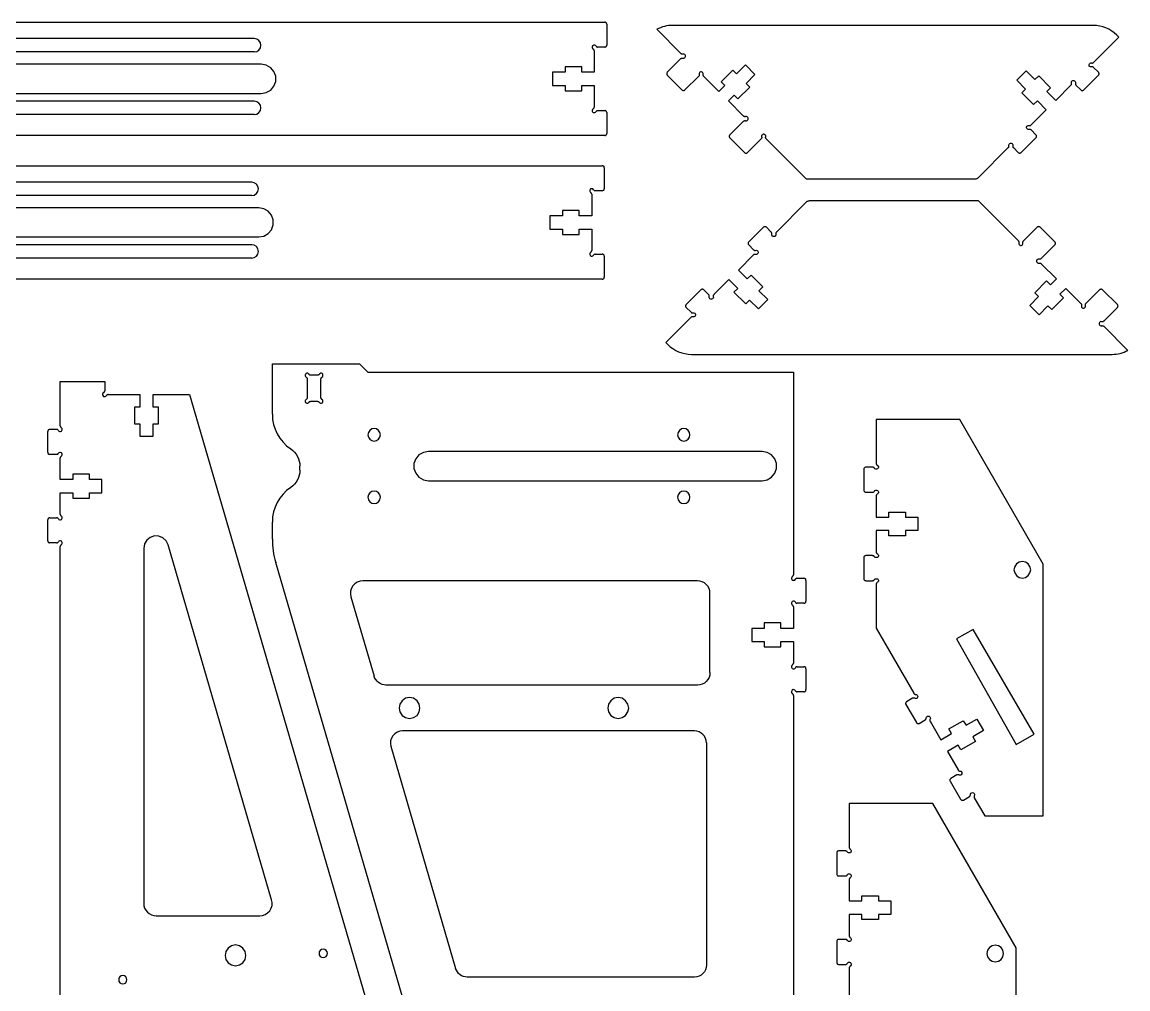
# Model space of a CAD drawing. Header units: inches. Extents: x 205 to 851, y 195 to 660.
# Drawn here: x 586 to 851, y 428.6 to 660.4 of the extents above; entities that cross this region are included whole.
import ezdxf

# ---------------------------------------------------------------- set-up
doc = ezdxf.new("R2010")
doc.units = ezdxf.units.IN
doc.header["$MEASUREMENT"] = 0
doc.layers.add('Capa 1', color=7, linetype='Continuous')

msp = doc.modelspace()

# ---------------------------------------------------------------- linework, layer by layer
at = {"layer": 'Capa 1', "color": 7, "lineweight": 25, "true_color": 0xffffff}
for points in [[(206.59, 660.4), (725.59, 660.4)], [(726.09, 659.91), (726.09, 659.98), (726.05, 660.08), (726.02, 660.19), (725.95, 660.26), (725.88, 660.29), (725.77, 660.36), (725.7, 660.4), (725.59, 660.4)], [(726.09, 659.91), (726.09, 654.9)], [(741.86, 659.62), (741.36, 659.59), (740.87, 659.55), (740.37, 659.48), (739.92, 659.38), (739.42, 659.24), (738.96, 659.06), (738.51, 658.88), (738.08, 658.67)], [(743.87, 652.85), (738.08, 658.67)], [(842.68, 659.62), (741.86, 659.62)], [(848.32, 657.26), (847.72, 657.79), (847.09, 658.25), (846.42, 658.67), (845.71, 658.99), (844.97, 659.27), (844.23, 659.45), (843.46, 659.55), (842.68, 659.62)], [(848.82, 656.77), (848.32, 657.26)], [(641.6, 656.45), (525, 656.45)], [(641.6, 653.24), (642.2, 653.38), (642.73, 653.7), (643.08, 654.23), (643.18, 654.86), (643.08, 655.46), (642.73, 655.99), (642.2, 656.31), (641.6, 656.45)], [(723.51, 654.65), (723.41, 654.79), (723.19, 654.9), (723.02, 654.9), (722.81, 654.83), (722.67, 654.68), (722.59, 654.47), (722.59, 654.26), (722.7, 654.09), (722.84, 653.94)], [(723.51, 654.65), (723.55, 654.58), (723.62, 654.54), (723.65, 654.51), (723.72, 654.47), (723.76, 654.44), (723.83, 654.4), (723.9, 654.4), (723.97, 654.4)], [(725.59, 654.4), (725.7, 654.4), (725.77, 654.44), (725.88, 654.47), (725.95, 654.54), (726.02, 654.61), (726.05, 654.72), (726.09, 654.79), (726.09, 654.9)], [(842.75, 650.73), (848.82, 656.77)], [(641.6, 653.24), (525, 653.24)], [(723.09, 653.52), (723.09, 653.59), (723.09, 653.66), (723.05, 653.73), (723.02, 653.77), (722.98, 653.84), (722.95, 653.87), (722.91, 653.91), (722.84, 653.94)], [(723.09, 653.52), (723.09, 648.41)], [(725.59, 654.4), (723.97, 654.4)], [(744.33, 652.74), (744.29, 652.71), (744.22, 652.71), (744.15, 652.71), (744.08, 652.74), (744.01, 652.74), (743.97, 652.78), (743.9, 652.82), (743.87, 652.85)], [(744.33, 651.76), (744.54, 651.76), (744.75, 651.83), (744.89, 651.97), (744.96, 652.15), (744.96, 652.36), (744.89, 652.53), (744.75, 652.67), (744.54, 652.74), (744.33, 652.74)], [(643.29, 650.31), (523.28, 650.31)], [(643.29, 643.29), (644.49, 643.5), (645.55, 644.1), (646.32, 645.05), (646.75, 646.18), (646.75, 647.42), (646.32, 648.55), (645.55, 649.46), (644.49, 650.1), (643.29, 650.31)], [(716.1, 649.68), (716.1, 648.41)], [(720.09, 649.68), (716.1, 649.68)], [(720.09, 648.41), (720.09, 649.68)], [(743.87, 651.65), (740.59, 648.37)], [(743.87, 651.65), (743.9, 651.69), (743.97, 651.72), (744.01, 651.76), (744.08, 651.76), (744.15, 651.79), (744.22, 651.79), (744.29, 651.79), (744.33, 651.76)], [(757.2, 648.02), (759.32, 650.13)], [(761.58, 647.88), (759.32, 650.13)], [(842.29, 649.64), (842.08, 649.64), (841.9, 649.71), (841.73, 649.85), (841.66, 650.03), (841.66, 650.24), (841.76, 650.42), (841.9, 650.56), (842.08, 650.63), (842.29, 650.63)], [(842.29, 650.63), (842.36, 650.59), (842.4, 650.59), (842.47, 650.59), (842.54, 650.63), (842.61, 650.63), (842.68, 650.66), (842.72, 650.7), (842.75, 650.73)], [(842.75, 649.53), (842.72, 649.57), (842.68, 649.6), (842.61, 649.64), (842.54, 649.64), (842.47, 649.68), (842.4, 649.68), (842.36, 649.68), (842.29, 649.64)], [(843.92, 648.37), (842.75, 649.53)], [(713.11, 648.41), (713.11, 645.2)], [(716.1, 648.41), (713.11, 648.41)], [(723.09, 648.41), (720.09, 648.41)], [(740.59, 648.37), (740.52, 648.3), (740.48, 648.19), (740.45, 648.12), (740.45, 648.02), (740.45, 647.91), (740.48, 647.81), (740.52, 647.74), (740.59, 647.66)], [(740.59, 647.66), (744.11, 644.14)], [(744.82, 644.14), (748.1, 647.38)], [(748.24, 647.88), (748.24, 647.81), (748.24, 647.74), (748.24, 647.7), (748.24, 647.63), (748.21, 647.56), (748.17, 647.49), (748.14, 647.45), (748.1, 647.38)], [(749.19, 647.88), (749.19, 648.09), (749.12, 648.26), (748.98, 648.41), (748.81, 648.51), (748.59, 648.51), (748.42, 648.41), (748.28, 648.26), (748.21, 648.09), (748.24, 647.88)], [(749.34, 647.38), (749.26, 647.45), (749.23, 647.49), (749.23, 647.56), (749.19, 647.63), (749.19, 647.7), (749.19, 647.74), (749.19, 647.81), (749.19, 647.88)], [(752.97, 643.75), (749.34, 647.38)], [(753.46, 646.08), (756.28, 648.9)], [(757.2, 648.02), (756.28, 648.9)], [(761.58, 647.88), (759.46, 645.72)], [(824.34, 646.47), (826.59, 648.72)], [(826.59, 648.72), (828.71, 646.61)], [(828.71, 646.61), (829.63, 647.49)], [(829.63, 647.49), (832.45, 644.67)], [(840.39, 644.14), (843.92, 647.66)], [(843.92, 647.66), (843.99, 647.74), (844.02, 647.81), (844.06, 647.91), (844.06, 648.02), (844.06, 648.12), (844.02, 648.19), (843.99, 648.3), (843.92, 648.37)], [(713.11, 645.2), (716.1, 645.2)], [(716.1, 645.2), (716.1, 643.93)], [(720.09, 645.2), (723.09, 645.2)], [(720.09, 643.93), (720.09, 645.2)], [(723.09, 645.2), (723.09, 640.04)], [(744.11, 644.14), (744.18, 644.07), (744.29, 644), (744.36, 644), (744.47, 643.96), (744.57, 644), (744.64, 644), (744.75, 644.07), (744.82, 644.14)], [(754.38, 645.2), (752.97, 643.75)], [(753.46, 646.08), (754.38, 645.2)], [(760.38, 644.84), (757.52, 642.02)], [(760.38, 644.84), (759.46, 645.72)], [(826.45, 644.35), (824.34, 646.47)], [(825.57, 643.43), (826.45, 644.35)], [(832.45, 644.67), (831.53, 643.78)], [(833.68, 641.63), (837.28, 645.27)], [(837.28, 645.27), (837.35, 645.34), (837.39, 645.37), (837.42, 645.44), (837.42, 645.51), (837.42, 645.58), (837.46, 645.62), (837.42, 645.69), (837.42, 645.76)], [(837.42, 645.76), (837.42, 645.97), (837.49, 646.15), (837.64, 646.29), (837.81, 646.39), (838.02, 646.39), (838.2, 646.29), (838.34, 646.15), (838.41, 645.97), (838.38, 645.76)], [(838.38, 645.76), (838.38, 645.69), (838.38, 645.62), (838.38, 645.58), (838.38, 645.51), (838.41, 645.44), (838.45, 645.37), (838.48, 645.34), (838.52, 645.27)], [(838.52, 645.27), (839.68, 644.14)], [(839.68, 644.14), (839.75, 644.07), (839.82, 644.03), (839.93, 644), (840.03, 643.96), (840.14, 644), (840.21, 644.03), (840.32, 644.07), (840.39, 644.14)], [(523.28, 643.29), (643.29, 643.29)], [(641.6, 641.46), (525, 641.46)], [(641.6, 638.25), (642.2, 638.35), (642.73, 638.7), (643.08, 639.23), (643.18, 639.83), (643.08, 640.47), (642.73, 640.96), (642.2, 641.31), (641.6, 641.46)], [(716.1, 643.93), (720.09, 643.93)], [(755.23, 641.49), (756.64, 642.9)], [(758.86, 637.86), (755.23, 641.49)], [(756.64, 642.9), (757.52, 642.02)], [(828.39, 640.61), (825.57, 643.43)], [(829.27, 641.53), (828.39, 640.61)], [(831.39, 639.37), (829.27, 641.53)], [(831.53, 643.78), (833.68, 641.63)], [(722.84, 639.62), (722.7, 639.48), (722.59, 639.3), (722.59, 639.09), (722.67, 638.92), (722.81, 638.77), (723.02, 638.7), (723.19, 638.7), (723.41, 638.81), (723.51, 638.95)], [(722.84, 639.62), (722.91, 639.66), (722.95, 639.69), (722.98, 639.76), (723.02, 639.8), (723.05, 639.87), (723.09, 639.94), (723.09, 640.01), (723.09, 640.04)], [(723.97, 639.2), (723.9, 639.2), (723.83, 639.16), (723.76, 639.16), (723.72, 639.13), (723.65, 639.09), (723.62, 639.06), (723.55, 638.99), (723.51, 638.95)], [(723.97, 639.2), (725.59, 639.2)], [(726.09, 638.7), (726.09, 638.77), (726.05, 638.88), (726.02, 638.99), (725.95, 639.06), (725.88, 639.13), (725.77, 639.16), (725.7, 639.2), (725.59, 639.2)], [(726.09, 638.7), (726.09, 633.69)], [(827.76, 635.78), (831.39, 639.37)], [(641.6, 638.25), (525, 638.25)], [(758.86, 636.66), (755.58, 633.38)], [(759.32, 637.75), (759.25, 637.72), (759.21, 637.72), (759.14, 637.72), (759.07, 637.75), (759, 637.75), (758.93, 637.79), (758.9, 637.82), (758.86, 637.86)], [(758.86, 636.66), (758.9, 636.69), (758.93, 636.73), (759, 636.76), (759.07, 636.76), (759.14, 636.8), (759.21, 636.8), (759.25, 636.8), (759.32, 636.76)], [(759.32, 636.76), (759.53, 636.76), (759.71, 636.83), (759.88, 636.98), (759.95, 637.15), (759.95, 637.36), (759.88, 637.54), (759.71, 637.68), (759.53, 637.75), (759.32, 637.75)], [(725.59, 633.2), (725.7, 633.2), (725.77, 633.24), (725.88, 633.27), (725.95, 633.34), (726.02, 633.41), (726.05, 633.52), (726.09, 633.59), (726.09, 633.69)], [(755.58, 633.38), (755.51, 633.31), (755.47, 633.2), (755.44, 633.1), (755.4, 633.02), (755.44, 632.92), (755.47, 632.81), (755.51, 632.74), (755.58, 632.67)], [(764.19, 632.88), (764.19, 633.1), (764.12, 633.27), (763.98, 633.41), (763.8, 633.52), (763.59, 633.52), (763.41, 633.41), (763.27, 633.27), (763.2, 633.1), (763.2, 632.88)], [(827.3, 634.65), (827.09, 634.65), (826.91, 634.72), (826.73, 634.86), (826.66, 635.04), (826.66, 635.25), (826.73, 635.42), (826.91, 635.56), (827.09, 635.63), (827.3, 635.63)], [(827.3, 635.63), (827.37, 635.6), (827.41, 635.6), (827.48, 635.6), (827.55, 635.63), (827.62, 635.63), (827.65, 635.67), (827.72, 635.71), (827.76, 635.78)], [(827.76, 634.54), (827.72, 634.58), (827.65, 634.61), (827.62, 634.65), (827.55, 634.65), (827.48, 634.68), (827.41, 634.68), (827.37, 634.68), (827.3, 634.65)], [(828.92, 633.38), (827.76, 634.54)], [(828.92, 632.67), (828.99, 632.74), (829.03, 632.85), (829.06, 632.92), (829.06, 633.02), (829.06, 633.13), (829.03, 633.2), (828.99, 633.31), (828.92, 633.38)], [(725.59, 633.2), (206.59, 633.2)], [(755.58, 632.67), (759.11, 629.11)], [(759.81, 629.11), (763.09, 632.39)], [(763.2, 632.88), (763.23, 632.81), (763.23, 632.74), (763.23, 632.67), (763.2, 632.64), (763.2, 632.57), (763.16, 632.5), (763.13, 632.46), (763.09, 632.39)], [(764.29, 632.39), (764.26, 632.46), (764.22, 632.5), (764.19, 632.57), (764.19, 632.64), (764.15, 632.67), (764.15, 632.74), (764.15, 632.81), (764.19, 632.88)], [(773.85, 622.83), (764.29, 632.39)], [(822.29, 630.31), (822.36, 630.34), (822.4, 630.41), (822.4, 630.45), (822.43, 630.52), (822.43, 630.59), (822.47, 630.66), (822.43, 630.7), (822.43, 630.77)], [(822.43, 630.77), (822.43, 630.98), (822.5, 631.15), (822.64, 631.33), (822.82, 631.4), (823.03, 631.4), (823.21, 631.33), (823.35, 631.15), (823.42, 630.98), (823.38, 630.77)], [(823.38, 630.77), (823.38, 630.7), (823.38, 630.66), (823.38, 630.59), (823.38, 630.52), (823.42, 630.45), (823.45, 630.38), (823.49, 630.34), (823.52, 630.31)], [(825.39, 629.14), (828.92, 632.67)], [(759.11, 629.11), (759.18, 629.07), (759.25, 629), (759.35, 629), (759.46, 628.97), (759.57, 629), (759.64, 629), (759.74, 629.07), (759.81, 629.11)], [(815.13, 623.15), (822.29, 630.31)], [(823.52, 630.31), (824.69, 629.14)], [(824.69, 629.14), (824.76, 629.07), (824.83, 629.04), (824.94, 629), (825.04, 629), (825.15, 629), (825.22, 629.04), (825.32, 629.07), (825.39, 629.14)], [(205.99, 625.97), (724.99, 625.97)], [(725.49, 625.47), (725.49, 625.58), (725.45, 625.69), (725.42, 625.76), (725.35, 625.83), (725.28, 625.9), (725.17, 625.93), (725.1, 625.97), (724.99, 625.97)], [(725.49, 625.47), (725.49, 620.47)], [(773.85, 622.83), (814.46, 622.83)], [(814.46, 622.83), (814.56, 622.83), (814.63, 622.86), (814.74, 622.9), (814.81, 622.93), (814.92, 622.97), (814.99, 623.01), (815.06, 623.08), (815.13, 623.15)], [(641, 622.02), (524.37, 622.02)], [(641, 618.84), (641.6, 618.95), (642.13, 619.3), (642.48, 619.83), (642.58, 620.43), (642.48, 621.03), (642.13, 621.56), (641.6, 621.91), (641, 622.02)], [(722.91, 620.22), (722.77, 620.4), (722.59, 620.47), (722.38, 620.47), (722.21, 620.4), (722.07, 620.25), (721.99, 620.08), (721.99, 619.87), (722.1, 619.69), (722.24, 619.55)], [(722.91, 620.22), (722.95, 620.18), (722.98, 620.11), (723.05, 620.08), (723.09, 620.04), (723.16, 620.01), (723.23, 620.01), (723.3, 619.97), (723.34, 619.97)], [(724.99, 619.97), (725.1, 620.01), (725.17, 620.01), (725.28, 620.08), (725.35, 620.11), (725.42, 620.22), (725.45, 620.29), (725.49, 620.4), (725.49, 620.47)], [(641, 618.84), (524.37, 618.84)], [(722.49, 619.12), (722.49, 619.2), (722.45, 619.23), (722.45, 619.3), (722.42, 619.37), (722.38, 619.41), (722.35, 619.48), (722.28, 619.51), (722.24, 619.55)], [(722.49, 619.12), (722.49, 613.97)], [(724.99, 619.97), (723.34, 619.97)], [(774.59, 617.54), (774.49, 617.5), (774.38, 617.5), (774.31, 617.47), (774.21, 617.43), (774.14, 617.4), (774.03, 617.36), (773.96, 617.29), (773.89, 617.22)], [(815.16, 617.54), (774.59, 617.54)], [(815.16, 617.54), (824.72, 607.98)], [(642.69, 615.88), (522.68, 615.88)], [(642.69, 608.89), (643.89, 609.11), (644.95, 609.71), (645.72, 610.62), (646.15, 611.79), (646.15, 612.99), (645.72, 614.12), (644.95, 615.07), (643.89, 615.67), (642.69, 615.88)], [(715.47, 615.24), (715.47, 613.97)], [(719.49, 615.24), (715.47, 615.24)], [(719.49, 613.97), (719.49, 615.24)], [(773.89, 617.22), (766.73, 610.06)], [(712.47, 613.97), (712.47, 610.76)], [(715.47, 613.97), (712.47, 613.97)], [(722.49, 613.97), (719.49, 613.97)], [(712.47, 610.76), (715.47, 610.76)], [(715.47, 610.76), (715.47, 609.49)], [(719.49, 610.76), (722.49, 610.76)], [(719.49, 609.49), (719.49, 610.76)], [(722.49, 610.76), (722.49, 605.65)], [(763.62, 611.22), (760.09, 607.7)], [(764.36, 611.22), (764.26, 611.29), (764.19, 611.33), (764.08, 611.36), (763.98, 611.36), (763.91, 611.36), (763.8, 611.33), (763.73, 611.29), (763.62, 611.22)], [(765.49, 610.06), (764.36, 611.22)], [(765.63, 609.6), (765.63, 609.64), (765.63, 609.71), (765.63, 609.78), (765.63, 609.85), (765.6, 609.92), (765.6, 609.95), (765.53, 610.02), (765.49, 610.06)], [(766.59, 609.6), (766.62, 609.39), (766.55, 609.18), (766.41, 609.04), (766.2, 608.97), (766.02, 608.97), (765.81, 609.04), (765.7, 609.18), (765.63, 609.39), (765.63, 609.6)], [(766.73, 610.06), (766.69, 610.02), (766.66, 609.95), (766.62, 609.92), (766.59, 609.85), (766.59, 609.78), (766.59, 609.71), (766.59, 609.64), (766.59, 609.6)], [(829.24, 611.22), (825.96, 607.98)], [(829.94, 611.22), (829.84, 611.29), (829.77, 611.33), (829.66, 611.36), (829.59, 611.4), (829.49, 611.36), (829.38, 611.33), (829.31, 611.29), (829.24, 611.22)], [(833.47, 607.7), (829.94, 611.22)], [(522.68, 608.89), (642.69, 608.89)], [(641, 607.02), (524.37, 607.02)], [(641, 603.81), (641.6, 603.96), (642.13, 604.31), (642.48, 604.8), (642.58, 605.44), (642.48, 606.04), (642.13, 606.57), (641.6, 606.92), (641, 607.02)], [(715.47, 609.49), (719.49, 609.49)], [(760.09, 607.7), (760.02, 607.62), (759.99, 607.52), (759.95, 607.45), (759.95, 607.34), (759.95, 607.24), (759.99, 607.13), (760.02, 607.06), (760.09, 606.99)], [(760.09, 606.99), (761.26, 605.83)], [(824.72, 607.98), (824.76, 607.91), (824.79, 607.87), (824.83, 607.8), (824.87, 607.73), (824.87, 607.66), (824.87, 607.62), (824.87, 607.55), (824.87, 607.48)], [(824.87, 607.48), (824.83, 607.27), (824.9, 607.1), (825.04, 606.95), (825.22, 606.85), (825.43, 606.85), (825.61, 606.95), (825.75, 607.1), (825.82, 607.27), (825.82, 607.48)], [(825.82, 607.48), (825.82, 607.55), (825.78, 607.59), (825.82, 607.66), (825.82, 607.73), (825.85, 607.8), (825.85, 607.87), (825.89, 607.91), (825.96, 607.98)], [(830.19, 603.71), (833.47, 606.99)], [(833.47, 606.99), (833.51, 607.06), (833.58, 607.17), (833.61, 607.24), (833.61, 607.34), (833.61, 607.45), (833.58, 607.55), (833.54, 607.62), (833.47, 607.7)], [(722.24, 605.23), (722.1, 605.08), (721.99, 604.91), (721.99, 604.7), (722.07, 604.52), (722.21, 604.38), (722.38, 604.27), (722.59, 604.31), (722.77, 604.38), (722.91, 604.52)], [(722.24, 605.23), (722.28, 605.26), (722.35, 605.3), (722.38, 605.33), (722.42, 605.4), (722.45, 605.47), (722.45, 605.51), (722.49, 605.58), (722.49, 605.65)], [(723.34, 604.77), (723.3, 604.77), (723.23, 604.77), (723.16, 604.73), (723.09, 604.7), (723.05, 604.66), (722.98, 604.63), (722.95, 604.59), (722.91, 604.52)], [(723.34, 604.77), (724.99, 604.77)], [(725.49, 604.27), (725.49, 604.38), (725.45, 604.48), (725.42, 604.56), (725.35, 604.63), (725.28, 604.7), (725.17, 604.73), (725.1, 604.77), (724.99, 604.77)], [(725.49, 604.27), (725.49, 599.26)], [(761.26, 604.59), (757.63, 600.96)], [(761.26, 605.83), (761.29, 605.79), (761.37, 605.75), (761.44, 605.72), (761.47, 605.68), (761.54, 605.68), (761.61, 605.68), (761.68, 605.68), (761.75, 605.68)], [(761.75, 604.73), (761.68, 604.73), (761.61, 604.73), (761.54, 604.73), (761.47, 604.73), (761.44, 604.7), (761.37, 604.7), (761.29, 604.66), (761.26, 604.59)], [(761.75, 605.68), (761.93, 605.72), (762.14, 605.65), (762.28, 605.51), (762.35, 605.33), (762.35, 605.12), (762.28, 604.94), (762.14, 604.8), (761.93, 604.73), (761.75, 604.73)], [(641, 603.81), (524.37, 603.81)], [(829.7, 603.6), (829.49, 603.6), (829.31, 603.53), (829.17, 603.39), (829.1, 603.21), (829.1, 603), (829.17, 602.83), (829.31, 602.69), (829.49, 602.62), (829.7, 602.62)], [(830.19, 603.71), (830.12, 603.67), (830.09, 603.64), (830.02, 603.6), (829.94, 603.6), (829.91, 603.57), (829.84, 603.57), (829.77, 603.57), (829.7, 603.6)], [(829.7, 602.62), (829.77, 602.65), (829.84, 602.65), (829.91, 602.65), (829.94, 602.62), (830.02, 602.62), (830.09, 602.58), (830.12, 602.54), (830.19, 602.47)], [(830.19, 602.47), (833.83, 598.88)], [(724.99, 598.77), (725.1, 598.8), (725.17, 598.8), (725.28, 598.88), (725.35, 598.91), (725.42, 599.02), (725.45, 599.09), (725.49, 599.19), (725.49, 599.26)], [(757.63, 600.96), (759.74, 598.84)], [(759.74, 598.84), (760.66, 599.76)], [(760.66, 599.76), (763.48, 596.94)], [(724.99, 598.77), (205.99, 598.77)], [(749.34, 596.23), (749.26, 596.3), (749.19, 596.34), (749.09, 596.37), (748.98, 596.37), (748.91, 596.37), (748.81, 596.34), (748.74, 596.3), (748.63, 596.23)], [(755.37, 598.7), (751.73, 595.07)], [(757.48, 596.58), (755.37, 598.7)], [(756.57, 595.7), (757.48, 596.58)], [(763.48, 596.94), (762.56, 596.02)], [(828.67, 595.52), (831.5, 598.35)], [(832.41, 597.43), (831.5, 598.35)], [(833.83, 598.88), (832.41, 597.43)], [(834.67, 595.17), (836.08, 596.58)], [(836.08, 596.58), (839.72, 592.95)], [(844.9, 596.23), (844.83, 596.3), (844.76, 596.34), (844.66, 596.37), (844.55, 596.37), (844.48, 596.37), (844.37, 596.34), (844.27, 596.3), (844.2, 596.23)], [(748.63, 596.23), (745.1, 592.7)], [(750.5, 595.07), (749.34, 596.23)], [(750.64, 594.61), (750.64, 594.68), (750.64, 594.71), (750.64, 594.78), (750.64, 594.85), (750.61, 594.92), (750.57, 595), (750.53, 595.03), (750.5, 595.07)], [(751.59, 594.61), (751.63, 594.4), (751.56, 594.22), (751.42, 594.04), (751.21, 593.97), (751.03, 593.97), (750.82, 594.04), (750.68, 594.22), (750.64, 594.4), (750.64, 594.61)], [(751.73, 595.07), (751.7, 595.03), (751.66, 595), (751.63, 594.92), (751.59, 594.85), (751.59, 594.78), (751.59, 594.71), (751.59, 594.68), (751.59, 594.61)], [(759.42, 592.84), (756.57, 595.7)], [(760.31, 593.76), (759.42, 592.84)], [(762.42, 591.64), (760.31, 593.76)], [(764.68, 593.9), (762.42, 591.64)], [(762.56, 596.02), (764.68, 593.9)], [(827.44, 592.49), (829.56, 594.61)], [(828.67, 595.52), (829.56, 594.61)], [(835.55, 594.29), (832.73, 591.47)], [(835.55, 594.29), (834.67, 595.17)], [(844.2, 596.23), (840.92, 592.95)], [(848.47, 592.7), (844.9, 596.23)], [(745.1, 592.7), (745.03, 592.63), (745, 592.53), (744.96, 592.45), (744.96, 592.35), (744.96, 592.24), (745, 592.17), (745.03, 592.07), (745.1, 592)], [(745.1, 592), (746.27, 590.83)], [(827.44, 592.49), (829.7, 590.23)], [(831.81, 592.35), (829.7, 590.23)], [(831.81, 592.35), (832.73, 591.47)], [(839.72, 592.95), (839.75, 592.91), (839.79, 592.88), (839.82, 592.81), (839.82, 592.74), (839.86, 592.67), (839.86, 592.6), (839.86, 592.56), (839.82, 592.49)], [(839.82, 592.49), (839.82, 592.28), (839.89, 592.1), (840.03, 591.93), (840.21, 591.86), (840.42, 591.86), (840.6, 591.93), (840.74, 592.1), (840.81, 592.28), (840.81, 592.49)], [(840.81, 592.49), (840.78, 592.56), (840.78, 592.6), (840.78, 592.67), (840.81, 592.74), (840.81, 592.81), (840.85, 592.84), (840.88, 592.91), (840.92, 592.95)], [(845.18, 588.72), (848.47, 592)], [(848.47, 592), (848.5, 592.07), (848.57, 592.17), (848.57, 592.24), (848.61, 592.35), (848.57, 592.45), (848.57, 592.53), (848.5, 592.63), (848.47, 592.7)], [(746.27, 589.63), (740.23, 583.6)], [(746.27, 590.83), (746.3, 590.8), (746.37, 590.76), (746.41, 590.73), (746.48, 590.73), (746.55, 590.69), (746.62, 590.69), (746.69, 590.69), (746.76, 590.73)], [(746.76, 589.74), (746.69, 589.77), (746.62, 589.77), (746.55, 589.77), (746.48, 589.74), (746.41, 589.74), (746.37, 589.7), (746.3, 589.67), (746.27, 589.63)], [(746.76, 590.73), (746.94, 590.73), (747.15, 590.66), (747.29, 590.51), (747.36, 590.34), (747.36, 590.13), (747.29, 589.95), (747.15, 589.81), (746.94, 589.74), (746.76, 589.74)], [(844.69, 588.57), (844.48, 588.61), (844.3, 588.54), (844.16, 588.4), (844.06, 588.22), (844.06, 588.01), (844.16, 587.83), (844.3, 587.69), (844.48, 587.62), (844.69, 587.62)], [(845.18, 588.72), (845.11, 588.68), (845.08, 588.65), (845.01, 588.61), (844.94, 588.57), (844.87, 588.57), (844.83, 588.57), (844.76, 588.57), (844.69, 588.57)], [(844.69, 587.62), (844.76, 587.62), (844.83, 587.66), (844.87, 587.62), (844.94, 587.62), (845.01, 587.59), (845.08, 587.59), (845.11, 587.55), (845.18, 587.48)], [(845.18, 587.48), (850.97, 581.7)], [(740.23, 583.6), (740.69, 583.11)], [(740.69, 583.11), (741.29, 582.58), (741.93, 582.12), (742.6, 581.7), (743.3, 581.38), (744.04, 581.1), (744.82, 580.92), (745.6, 580.78), (746.37, 580.74)], [(746.37, 580.74), (847.2, 580.74)], [(847.2, 580.74), (847.69, 580.78), (848.15, 580.81), (848.64, 580.88), (849.14, 580.99), (849.59, 581.13), (850.05, 581.31), (850.51, 581.48), (850.97, 581.7)], [(645.94, 578.48), (666.82, 578.48)], [(645.94, 566.38), (645.94, 578.48)], [(666.82, 578.48), (668.83, 576.47)], [(654.72, 575.98), (654.58, 576.12), (654.4, 576.23), (654.19, 576.23), (654.01, 576.16), (653.87, 575.98), (653.8, 575.8), (653.8, 575.59), (653.87, 575.42), (654.05, 575.27)], [(654.05, 575.27), (654.09, 575.24), (654.12, 575.2), (654.19, 575.17), (654.23, 575.1), (654.26, 575.06), (654.26, 574.99), (654.3, 574.92), (654.3, 574.85)], [(655.14, 575.73), (655.07, 575.73), (655.04, 575.73), (654.97, 575.77), (654.9, 575.8), (654.86, 575.84), (654.79, 575.87), (654.76, 575.91), (654.72, 575.98)], [(656.73, 575.73), (655.14, 575.73)], [(657.15, 575.98), (657.12, 575.91), (657.08, 575.87), (657.01, 575.84), (656.98, 575.8), (656.91, 575.77), (656.84, 575.73), (656.77, 575.73), (656.73, 575.73)], [(657.82, 575.27), (658, 575.42), (658.07, 575.59), (658.07, 575.8), (658, 575.98), (657.86, 576.16), (657.68, 576.23), (657.47, 576.23), (657.3, 576.12), (657.15, 575.98)], [(657.58, 574.85), (657.58, 574.92), (657.61, 574.99), (657.61, 575.06), (657.65, 575.1), (657.68, 575.17), (657.72, 575.2), (657.79, 575.24), (657.82, 575.27)], [(668.83, 576.47), (770.82, 576.47)], [(770.82, 576.47), (770.82, 527.93)], [(595.1, 574.22), (605.75, 574.22)], [(595.1, 563.63), (595.1, 574.22)], [(605.75, 574.22), (605.75, 571.99)], [(654.3, 574.85), (654.3, 570.41)], [(657.58, 570.41), (657.58, 574.85)], [(605.51, 571.57), (605.33, 571.43), (605.26, 571.25), (605.26, 571.04), (605.33, 570.87), (605.47, 570.69), (605.65, 570.62), (605.86, 570.65), (606.04, 570.72), (606.18, 570.87)], [(605.51, 571.57), (605.54, 571.61), (605.61, 571.64), (605.65, 571.68), (605.68, 571.75), (605.72, 571.78), (605.72, 571.85), (605.75, 571.92), (605.75, 571.99)], [(606.6, 571.11), (606.53, 571.11), (606.5, 571.11), (606.42, 571.08), (606.35, 571.04), (606.32, 571.01), (606.25, 570.97), (606.21, 570.94), (606.18, 570.87)], [(606.6, 571.11), (614.15, 571.11)], [(614.15, 571.11), (614.15, 568.11)], [(617.36, 571.11), (626.11, 571.11)], [(617.36, 568.11), (617.36, 571.11)], [(626.11, 571.11), (719.21, 251.78)], [(654.05, 569.95), (653.87, 569.81), (653.8, 569.63), (653.8, 569.45), (653.87, 569.24), (654.01, 569.1), (654.19, 569.03), (654.4, 569.03), (654.58, 569.14), (654.72, 569.28)], [(654.3, 570.41), (654.3, 570.34), (654.26, 570.27), (654.26, 570.19), (654.23, 570.12), (654.19, 570.09), (654.12, 570.02), (654.09, 569.98), (654.05, 569.95)], [(657.15, 569.28), (657.3, 569.14), (657.47, 569.03), (657.68, 569.03), (657.86, 569.1), (658, 569.24), (658.07, 569.45), (658.07, 569.63), (658, 569.81), (657.82, 569.95)], [(657.82, 569.95), (657.79, 569.98), (657.72, 570.02), (657.68, 570.09), (657.65, 570.12), (657.61, 570.19), (657.61, 570.27), (657.58, 570.34), (657.58, 570.41)], [(612.88, 568.11), (612.88, 564.13)], [(614.15, 568.11), (612.88, 568.11)], [(618.63, 568.11), (617.36, 568.11)], [(618.63, 564.13), (618.63, 568.11)], [(654.72, 569.28), (654.76, 569.31), (654.79, 569.38), (654.86, 569.42), (654.9, 569.45), (654.97, 569.49), (655.04, 569.49), (655.07, 569.52), (655.14, 569.52)], [(655.14, 569.52), (656.73, 569.52)], [(656.73, 569.52), (656.77, 569.52), (656.84, 569.49), (656.91, 569.49), (656.98, 569.45), (657.01, 569.42), (657.08, 569.38), (657.12, 569.31), (657.15, 569.28)], [(645.94, 566.38), (646.01, 565.15), (646.22, 563.95), (646.61, 562.79), (647.1, 561.69), (647.74, 560.63), (648.51, 559.68), (649.36, 558.84), (650.35, 558.09)], [(810.68, 565.11), (790.68, 565.11)], [(790.68, 565.11), (790.68, 554.57)], [(830.69, 530.47), (810.68, 565.11)], [(592.6, 562.79), (592.49, 562.75), (592.42, 562.72), (592.31, 562.68), (592.24, 562.61), (592.17, 562.54), (592.14, 562.47), (592.1, 562.36), (592.1, 562.26)], [(592.1, 557.28), (592.1, 562.26)], [(592.6, 562.79), (594.22, 562.79)], [(594.68, 562.5), (594.64, 562.57), (594.57, 562.61), (594.54, 562.68), (594.47, 562.72), (594.43, 562.72), (594.36, 562.75), (594.29, 562.75), (594.22, 562.79)], [(594.68, 562.5), (594.78, 562.36), (594.99, 562.29), (595.17, 562.29), (595.38, 562.36), (595.52, 562.5), (595.59, 562.68), (595.59, 562.89), (595.49, 563.07), (595.35, 563.21)], [(595.1, 563.63), (595.1, 563.56), (595.1, 563.49), (595.14, 563.46), (595.17, 563.39), (595.21, 563.32), (595.24, 563.28), (595.28, 563.25), (595.35, 563.21)], [(612.88, 564.13), (614.15, 564.13)], [(614.15, 564.13), (614.15, 561.13)], [(617.36, 564.13), (618.63, 564.13)], [(617.36, 561.13), (617.36, 564.13)], [(670.35, 559.96), (670.91, 560.07), (671.41, 560.42), (671.72, 560.92), (671.83, 561.48), (671.72, 562.05), (671.41, 562.54), (670.91, 562.86), (670.35, 562.96), (669.75, 562.86), (669.29, 562.54), (668.94, 562.05), (668.83, 561.48), (668.94, 560.92), (669.29, 560.42), (669.75, 560.07), (670.35, 559.96)], [(744.54, 559.96), (745.1, 560.07), (745.6, 560.42), (745.91, 560.92), (746.02, 561.48), (745.91, 562.05), (745.6, 562.54), (745.1, 562.86), (744.54, 562.96), (743.97, 562.86), (743.48, 562.54), (743.16, 562.05), (743.02, 561.48), (743.16, 560.92), (743.48, 560.42), (743.97, 560.07), (744.54, 559.96)], [(614.15, 561.13), (617.36, 561.13)], [(592.1, 557.28), (592.1, 557.18), (592.14, 557.07), (592.17, 557), (592.24, 556.93), (592.31, 556.86), (592.42, 556.82), (592.49, 556.79), (592.6, 556.75)], [(594.22, 556.75), (592.6, 556.75)], [(594.22, 556.75), (594.29, 556.79), (594.36, 556.79), (594.43, 556.82), (594.47, 556.82), (594.54, 556.86), (594.57, 556.93), (594.64, 556.97), (594.68, 557.04)], [(595.35, 556.33), (595.49, 556.47), (595.59, 556.65), (595.59, 556.86), (595.52, 557.04), (595.38, 557.18), (595.17, 557.25), (594.99, 557.25), (594.78, 557.18), (594.68, 557.04)], [(650.35, 558.09), (650.84, 557.71), (651.26, 557.28), (651.65, 556.82), (651.97, 556.3), (652.22, 555.73), (652.39, 555.17), (652.5, 554.57), (652.53, 553.93)], [(683.33, 557.46), (682.13, 557.25), (681.07, 556.65), (680.3, 555.73), (679.87, 554.57), (679.87, 553.37), (680.3, 552.24), (681.07, 551.29), (682.13, 550.69), (683.33, 550.47)], [(763.34, 557.46), (683.33, 557.46)], [(763.34, 550.47), (764.54, 550.69), (765.56, 551.29), (766.37, 552.24), (766.76, 553.37), (766.76, 554.57), (766.37, 555.73), (765.56, 556.65), (764.54, 557.25), (763.34, 557.46)], [(595.35, 556.33), (595.28, 556.3), (595.24, 556.26), (595.21, 556.22), (595.17, 556.15), (595.14, 556.08), (595.1, 556.05), (595.1, 555.98), (595.1, 555.91)], [(595.1, 550.76), (595.1, 555.91)], [(652.53, 553.01), (652.53, 553.93)], [(790.93, 554.14), (791.07, 554), (791.17, 553.83), (791.17, 553.61), (791.1, 553.44), (790.96, 553.3), (790.75, 553.23), (790.54, 553.23), (790.36, 553.3), (790.22, 553.44)], [(790.68, 554.57), (790.68, 554.5), (790.68, 554.43), (790.72, 554.39), (790.75, 554.32), (790.79, 554.25), (790.82, 554.21), (790.86, 554.18), (790.93, 554.14)], [(598.1, 552.06), (598.1, 550.76)], [(602.09, 552.06), (598.1, 552.06)], [(602.09, 550.76), (602.09, 552.06)], [(652.53, 553.01), (652.5, 552.38), (652.39, 551.78), (652.22, 551.22), (651.97, 550.65), (651.65, 550.12), (651.26, 549.66), (650.84, 549.24), (650.35, 548.85)], [(788.18, 553.68), (788.07, 553.68), (787.96, 553.65), (787.89, 553.61), (787.82, 553.54), (787.75, 553.47), (787.72, 553.4), (787.68, 553.3), (787.68, 553.19)], [(787.68, 553.19), (787.68, 548.22)], [(789.8, 553.68), (788.18, 553.68)], [(790.22, 553.44), (790.19, 553.51), (790.15, 553.54), (790.12, 553.61), (790.05, 553.65), (790.01, 553.65), (789.94, 553.68), (789.87, 553.68), (789.8, 553.68)], [(598.1, 550.76), (595.1, 550.76)], [(605.08, 550.76), (602.09, 550.76)], [(605.08, 547.58), (605.08, 550.76)], [(650.35, 548.85), (649.36, 548.11), (648.51, 547.26), (647.74, 546.31), (647.1, 545.25), (646.61, 544.16), (646.22, 543), (646.01, 541.8), (645.94, 540.56)], [(683.33, 550.47), (763.34, 550.47)], [(595.1, 547.58), (598.1, 547.58)], [(595.1, 542.43), (595.1, 547.58)], [(598.1, 547.58), (598.1, 546.31)], [(598.1, 546.31), (602.09, 546.31)], [(602.09, 547.58), (605.08, 547.58)], [(602.09, 546.31), (602.09, 547.58)], [(670.35, 544.97), (670.91, 545.08), (671.41, 545.43), (671.72, 545.89), (671.83, 546.49), (671.72, 547.05), (671.41, 547.55), (670.91, 547.86), (670.35, 547.97), (669.75, 547.86), (669.29, 547.55), (668.94, 547.05), (668.83, 546.49), (668.94, 545.89), (669.29, 545.43), (669.75, 545.08), (670.35, 544.97)], [(744.54, 544.97), (745.1, 545.08), (745.6, 545.43), (745.91, 545.89), (746.02, 546.49), (745.91, 547.05), (745.6, 547.55), (745.1, 547.86), (744.54, 547.97), (743.97, 547.86), (743.48, 547.55), (743.16, 547.05), (743.02, 546.49), (743.16, 545.89), (743.48, 545.43), (743.97, 545.08), (744.54, 544.97)], [(787.68, 548.22), (787.68, 548.11), (787.72, 548), (787.75, 547.93), (787.82, 547.86), (787.89, 547.79), (787.96, 547.72), (788.07, 547.72), (788.18, 547.69)], [(788.18, 547.69), (789.8, 547.69)], [(789.8, 547.69), (789.87, 547.72), (789.94, 547.72), (790.01, 547.72), (790.05, 547.76), (790.12, 547.79), (790.15, 547.86), (790.19, 547.9), (790.22, 547.93)], [(790.22, 547.93), (790.36, 548.11), (790.54, 548.18), (790.75, 548.18), (790.96, 548.11), (791.1, 547.97), (791.17, 547.79), (791.17, 547.58), (791.07, 547.41), (790.93, 547.26)], [(790.93, 547.26), (790.86, 547.23), (790.82, 547.19), (790.79, 547.12), (790.75, 547.09), (790.72, 547.02), (790.68, 546.98), (790.68, 546.91), (790.68, 546.84)], [(790.68, 546.84), (790.68, 541.69)], [(592.6, 541.58), (592.49, 541.55), (592.42, 541.55), (592.31, 541.48), (592.24, 541.41), (592.17, 541.34), (592.14, 541.27), (592.1, 541.16), (592.1, 541.06)], [(592.1, 536.08), (592.1, 541.06)], [(592.6, 541.58), (594.22, 541.58)], [(594.68, 541.34), (594.64, 541.37), (594.57, 541.41), (594.54, 541.48), (594.47, 541.51), (594.43, 541.55), (594.36, 541.55), (594.29, 541.55), (594.22, 541.58)], [(594.68, 541.34), (594.78, 541.16), (594.99, 541.09), (595.17, 541.09), (595.38, 541.16), (595.52, 541.3), (595.59, 541.48), (595.59, 541.69), (595.49, 541.87), (595.35, 542.01)], [(595.1, 542.43), (595.1, 542.36), (595.1, 542.29), (595.14, 542.25), (595.17, 542.18), (595.21, 542.15), (595.24, 542.08), (595.28, 542.04), (595.35, 542.01)], [(790.68, 541.69), (793.68, 541.69)], [(793.68, 541.69), (793.68, 542.96)], [(793.68, 542.96), (797.67, 542.96)], [(797.67, 542.96), (797.67, 541.69)], [(797.67, 541.69), (800.66, 541.69)], [(800.66, 541.69), (800.66, 538.52)], [(645.94, 536.47), (645.94, 540.56)], [(793.68, 538.52), (790.68, 538.52)], [(790.68, 538.52), (790.68, 533.36)], [(793.68, 537.21), (793.68, 538.52)], [(800.66, 538.52), (797.67, 538.52)], [(797.67, 538.52), (797.67, 537.21)], [(592.1, 536.08), (592.1, 535.98), (592.14, 535.87), (592.17, 535.8), (592.24, 535.73), (592.31, 535.66), (592.42, 535.62), (592.49, 535.59), (592.6, 535.59)], [(594.22, 535.59), (592.6, 535.59)], [(594.22, 535.59), (594.29, 535.59), (594.36, 535.59), (594.43, 535.62), (594.47, 535.62), (594.54, 535.66), (594.57, 535.73), (594.64, 535.76), (594.68, 535.83)], [(595.35, 535.13), (595.49, 535.27), (595.59, 535.45), (595.59, 535.66), (595.52, 535.83), (595.38, 535.98), (595.17, 536.05), (594.99, 536.05), (594.78, 535.98), (594.68, 535.83)], [(620.96, 535.09), (620.5, 536.05), (619.72, 536.75), (618.74, 537.17), (617.68, 537.21), (616.66, 536.89), (615.84, 536.22), (615.28, 535.3), (615.1, 534.25)], [(645.94, 536.47), (645.94, 535.76), (645.97, 535.06), (646.04, 534.35), (646.15, 533.65), (646.25, 532.94), (646.39, 532.24), (646.54, 531.57), (646.75, 530.86)], [(797.67, 537.21), (793.68, 537.21)], [(595.35, 535.13), (595.28, 535.09), (595.24, 535.06), (595.21, 535.02), (595.17, 534.95), (595.14, 534.88), (595.1, 534.85), (595.1, 534.78), (595.1, 534.71)], [(595.1, 403.65), (595.1, 534.71)], [(615.1, 534.25), (615.1, 449.16)], [(645.76, 450), (620.96, 535.09)], [(790.93, 532.94), (791.07, 532.8), (791.17, 532.62), (791.17, 532.41), (791.1, 532.24), (790.96, 532.09), (790.75, 532.02), (790.54, 532.02), (790.36, 532.09), (790.22, 532.24)], [(790.68, 533.36), (790.68, 533.29), (790.68, 533.22), (790.72, 533.19), (790.75, 533.12), (790.79, 533.05), (790.82, 533.01), (790.86, 532.98), (790.93, 532.94)], [(739.85, 211.53), (646.75, 530.86)], [(788.18, 532.52), (788.07, 532.48), (787.96, 532.45), (787.89, 532.41), (787.82, 532.34), (787.75, 532.27), (787.72, 532.2), (787.68, 532.09), (787.68, 531.99)], [(787.68, 531.99), (787.68, 527.01)], [(789.8, 532.52), (788.18, 532.52)], [(790.22, 532.24), (790.19, 532.31), (790.15, 532.34), (790.12, 532.41), (790.05, 532.45), (790.01, 532.45), (789.94, 532.48), (789.87, 532.48), (789.8, 532.52)], [(823.67, 529.13), (823.84, 528.36), (824.27, 527.72), (824.9, 527.26), (825.68, 527.12), (826.45, 527.26), (827.09, 527.72), (827.51, 528.36), (827.69, 529.13), (827.51, 529.87), (827.09, 530.54), (826.45, 530.97), (825.68, 531.11), (824.9, 530.97), (824.27, 530.54), (823.84, 529.87), (823.67, 529.13)], [(830.69, 470.11), (830.69, 530.47)], [(770.57, 527.51), (770.43, 527.37), (770.33, 527.19), (770.33, 526.98), (770.4, 526.8), (770.54, 526.66), (770.75, 526.59), (770.96, 526.59), (771.14, 526.66), (771.28, 526.84)], [(770.57, 527.51), (770.64, 527.54), (770.68, 527.58), (770.71, 527.65), (770.75, 527.68), (770.78, 527.76), (770.82, 527.79), (770.82, 527.86), (770.82, 527.93)], [(667.63, 526.49), (666.96, 526.38), (666.29, 526.17), (665.73, 525.78), (665.23, 525.29), (664.88, 524.69), (664.7, 524.02), (664.63, 523.31), (664.77, 522.64)], [(747.82, 526.49), (667.63, 526.49)], [(750.82, 523.49), (750.78, 524.05), (750.61, 524.62), (750.32, 525.15), (749.93, 525.6), (749.51, 525.96), (748.98, 526.24), (748.42, 526.42), (747.82, 526.49)], [(771.7, 527.09), (771.63, 527.09), (771.56, 527.05), (771.49, 527.05), (771.45, 527.01), (771.38, 526.98), (771.35, 526.94), (771.31, 526.87), (771.28, 526.84)], [(771.7, 527.09), (773.32, 527.09)], [(773.82, 526.56), (773.82, 526.66), (773.78, 526.77), (773.75, 526.84), (773.68, 526.94), (773.61, 526.98), (773.54, 527.05), (773.43, 527.05), (773.32, 527.09)], [(773.82, 526.56), (773.82, 521.58)], [(787.68, 527.01), (787.68, 526.91), (787.72, 526.8), (787.75, 526.73), (787.82, 526.66), (787.89, 526.59), (787.96, 526.56), (788.07, 526.52), (788.18, 526.49)], [(788.18, 526.49), (789.8, 526.49)], [(789.8, 526.49), (789.87, 526.52), (789.94, 526.52), (790.01, 526.56), (790.05, 526.56), (790.12, 526.59), (790.15, 526.66), (790.19, 526.7), (790.22, 526.77)], [(790.22, 526.77), (790.36, 526.91), (790.54, 526.98), (790.75, 526.98), (790.96, 526.91), (791.1, 526.77), (791.17, 526.59), (791.17, 526.38), (791.07, 526.2), (790.93, 526.06)], [(790.93, 526.06), (790.86, 526.03), (790.82, 525.99), (790.79, 525.96), (790.75, 525.89), (790.72, 525.82), (790.68, 525.78), (790.68, 525.71), (790.68, 525.64)], [(790.68, 525.64), (790.68, 515.09)], [(664.77, 522.64), (670.31, 503.63)], [(750.82, 504.47), (750.82, 523.49)], [(771.28, 521.33), (771.14, 521.48), (770.96, 521.55), (770.75, 521.58), (770.54, 521.48), (770.4, 521.33), (770.33, 521.16), (770.33, 520.95), (770.43, 520.77), (770.57, 520.63)], [(770.82, 520.21), (770.82, 520.28), (770.82, 520.35), (770.78, 520.38), (770.75, 520.45), (770.71, 520.52), (770.68, 520.56), (770.64, 520.59), (770.57, 520.63)], [(770.82, 520.21), (770.82, 515.06)], [(771.28, 521.33), (771.31, 521.26), (771.35, 521.23), (771.38, 521.19), (771.45, 521.12), (771.49, 521.12), (771.56, 521.09), (771.63, 521.09), (771.7, 521.09)], [(773.32, 521.09), (771.7, 521.09)], [(773.32, 521.09), (773.43, 521.09), (773.54, 521.12), (773.61, 521.16), (773.68, 521.23), (773.75, 521.3), (773.78, 521.37), (773.82, 521.48), (773.82, 521.58)], [(760.84, 515.06), (760.84, 511.88)], [(763.83, 515.06), (760.84, 515.06)], [(763.83, 516.36), (763.83, 515.06)], [(767.82, 516.36), (763.83, 516.36)], [(767.82, 515.06), (767.82, 516.36)], [(770.82, 515.06), (767.82, 515.06)], [(790.68, 515.09), (799.68, 499.5)], [(813.86, 514.77), (809.87, 512.52)], [(828.53, 489.69), (813.86, 514.77)], [(760.84, 511.88), (763.83, 511.88)], [(763.83, 511.88), (763.83, 510.61)], [(767.82, 511.88), (770.82, 511.88)], [(767.82, 510.61), (767.82, 511.88)], [(770.82, 511.88), (770.82, 506.73)], [(809.87, 512.52), (824.16, 487.26)], [(763.83, 510.61), (767.82, 510.61)], [(770.57, 506.31), (770.43, 506.17), (770.33, 505.99), (770.33, 505.78), (770.4, 505.6), (770.54, 505.46), (770.75, 505.39), (770.96, 505.39), (771.14, 505.46), (771.28, 505.64)], [(770.57, 506.31), (770.64, 506.34), (770.68, 506.38), (770.71, 506.45), (770.75, 506.48), (770.78, 506.55), (770.82, 506.62), (770.82, 506.66), (770.82, 506.73)], [(673.17, 501.47), (672.71, 501.51), (672.22, 501.61), (671.79, 501.83), (671.37, 502.07), (671.02, 502.39), (670.7, 502.78), (670.45, 503.17), (670.31, 503.63)], [(750.82, 504.47), (750.78, 503.87), (750.61, 503.31), (750.32, 502.81), (749.93, 502.36), (749.51, 501.97), (748.98, 501.69), (748.42, 501.54), (747.82, 501.47)], [(771.7, 505.88), (771.63, 505.88), (771.56, 505.85), (771.49, 505.85), (771.45, 505.81), (771.38, 505.78), (771.35, 505.74), (771.31, 505.67), (771.28, 505.64)], [(771.7, 505.88), (773.32, 505.88)], [(773.82, 505.39), (773.82, 505.46), (773.78, 505.57), (773.75, 505.64), (773.68, 505.74), (773.61, 505.78), (773.54, 505.85), (773.43, 505.85), (773.32, 505.88)], [(773.82, 505.39), (773.82, 500.38)], [(747.82, 501.47), (673.17, 501.47)], [(678.82, 493.47), (679.8, 493.68), (680.61, 494.21), (681.14, 495.02), (681.32, 495.97), (681.14, 496.92), (680.61, 497.73), (679.8, 498.3), (678.82, 498.47), (677.86, 498.3), (677.05, 497.73), (676.52, 496.92), (676.35, 495.97), (676.52, 495.02), (677.05, 494.21), (677.86, 493.68), (678.82, 493.47)], [(728.84, 493.47), (729.79, 493.68), (730.6, 494.21), (731.13, 495.02), (731.34, 495.97), (731.13, 496.92), (730.6, 497.73), (729.79, 498.3), (728.84, 498.47), (727.89, 498.3), (727.07, 497.73), (726.51, 496.92), (726.33, 495.97), (726.51, 495.02), (727.07, 494.21), (727.89, 493.68), (728.84, 493.47)], [(771.28, 500.13), (771.14, 500.27), (770.96, 500.34), (770.75, 500.38), (770.54, 500.27), (770.4, 500.13), (770.33, 499.96), (770.33, 499.75), (770.43, 499.57), (770.57, 499.43)], [(770.82, 499), (770.82, 499.07), (770.82, 499.15), (770.78, 499.22), (770.75, 499.25), (770.71, 499.32), (770.68, 499.36), (770.64, 499.39), (770.57, 499.43)], [(770.82, 499), (770.82, 407.95)], [(771.28, 500.13), (771.31, 500.06), (771.35, 500.03), (771.38, 499.99), (771.45, 499.96), (771.49, 499.92), (771.56, 499.89), (771.63, 499.89), (771.7, 499.89)], [(773.32, 499.89), (771.7, 499.89)], [(773.32, 499.89), (773.43, 499.89), (773.54, 499.92), (773.61, 499.96), (773.68, 500.03), (773.75, 500.1), (773.78, 500.17), (773.82, 500.27), (773.82, 500.38)], [(799.36, 498.3), (797.95, 497.49)], [(799.89, 498.3), (799.82, 498.33), (799.75, 498.33), (799.68, 498.37), (799.61, 498.37), (799.57, 498.37), (799.5, 498.33), (799.43, 498.33), (799.36, 498.3)], [(799.68, 499.5), (799.71, 499.43), (799.78, 499.39), (799.82, 499.32), (799.89, 499.29), (799.92, 499.29), (799.99, 499.25), (800.06, 499.25), (800.14, 499.25)], [(800.14, 499.25), (800.31, 499.18), (800.49, 499.07), (800.59, 498.9), (800.63, 498.72), (800.56, 498.51), (800.45, 498.33), (800.28, 498.26), (800.06, 498.23), (799.89, 498.3)], [(797.95, 497.49), (797.88, 497.42), (797.81, 497.35), (797.77, 497.28), (797.74, 497.17), (797.7, 497.1), (797.7, 496.99), (797.74, 496.89), (797.77, 496.82)], [(797.77, 496.82), (800.28, 492.48)], [(800.95, 492.3), (802.36, 493.11)], [(802.36, 493.11), (802.43, 493.15), (802.46, 493.18), (802.53, 493.22), (802.57, 493.29), (802.57, 493.36), (802.6, 493.4), (802.6, 493.47), (802.64, 493.54)], [(802.64, 493.54), (802.68, 493.75), (802.78, 493.89), (802.96, 493.99), (803.13, 494.03), (803.35, 493.99), (803.52, 493.85), (803.59, 493.68), (803.63, 493.47), (803.56, 493.29)], [(803.56, 493.29), (803.52, 493.22), (803.52, 493.18), (803.49, 493.11), (803.49, 493.04), (803.49, 492.97), (803.52, 492.9), (803.52, 492.83), (803.56, 492.8)], [(808.07, 490.96), (811.53, 492.94)], [(811.53, 492.94), (812.2, 491.84)], [(812.2, 491.84), (814.78, 493.32)], [(814.78, 493.32), (816.4, 490.57)], [(677.09, 490.47), (676.45, 490.4), (675.82, 490.18), (675.25, 489.8), (674.79, 489.34), (674.48, 488.74), (674.26, 488.1), (674.23, 487.47), (674.33, 486.8)], [(747.11, 490.47), (677.09, 490.47)], [(749.97, 487.61), (749.9, 488.17), (749.76, 488.7), (749.48, 489.2), (749.12, 489.62), (748.7, 489.97), (748.21, 490.26), (747.68, 490.43), (747.11, 490.47)], [(800.28, 492.48), (800.35, 492.41), (800.42, 492.34), (800.49, 492.27), (800.59, 492.23), (800.66, 492.23), (800.77, 492.23), (800.88, 492.23), (800.95, 492.3)], [(803.56, 492.8), (806.13, 488.35)], [(808.71, 489.83), (808.07, 490.96)], [(816.4, 490.57), (813.79, 489.06)], [(806.13, 488.35), (808.71, 489.83)], [(814.42, 487.96), (810.97, 485.95)], [(813.79, 489.06), (814.42, 487.96)], [(824.16, 487.26), (828.53, 489.69)], [(674.33, 486.8), (689.86, 433.53)], [(749.97, 487.61), (749.97, 434.34)], [(810.33, 487.08), (807.72, 485.56)], [(807.72, 485.56), (810.3, 481.12)], [(810.97, 485.95), (810.33, 487.08)], [(809.98, 479.95), (808.57, 479.11)], [(810.47, 479.95), (810.4, 479.95), (810.37, 479.99), (810.3, 479.99), (810.22, 480.02), (810.15, 479.99), (810.08, 479.99), (810.05, 479.95), (809.98, 479.95)], [(810.3, 481.12), (810.33, 481.08), (810.37, 481.01), (810.4, 480.98), (810.47, 480.94), (810.54, 480.91), (810.58, 480.91), (810.65, 480.87), (810.72, 480.87)], [(810.72, 480.87), (810.93, 480.84), (811.07, 480.73), (811.18, 480.55), (811.21, 480.34), (811.18, 480.17), (811.04, 479.99), (810.86, 479.88), (810.65, 479.88), (810.47, 479.95)], [(808.57, 479.11), (808.46, 479.07), (808.43, 479), (808.36, 478.9), (808.32, 478.83), (808.32, 478.72), (808.32, 478.61), (808.32, 478.54), (808.39, 478.44)], [(808.39, 478.44), (810.86, 474.1)], [(811.57, 473.92), (812.98, 474.73)], [(812.98, 474.73), (813.01, 474.77), (813.08, 474.84), (813.12, 474.87), (813.15, 474.94), (813.19, 474.98), (813.19, 475.05), (813.22, 475.12), (813.22, 475.19)], [(813.22, 475.19), (813.26, 475.37), (813.36, 475.54), (813.54, 475.65), (813.75, 475.69), (813.96, 475.62), (814.11, 475.51), (814.21, 475.33), (814.21, 475.12), (814.14, 474.94)], [(814.14, 474.94), (814.14, 474.87), (814.11, 474.8), (814.11, 474.73), (814.11, 474.66), (814.11, 474.63), (814.11, 474.56), (814.14, 474.49), (814.14, 474.42)], [(814.14, 474.42), (816.65, 470.11)], [(804.19, 473.11), (784.19, 473.11)], [(784.19, 473.11), (784.19, 462.6)], [(824.19, 438.47), (804.19, 473.11)], [(810.86, 474.1), (810.93, 474.03), (811, 473.96), (811.07, 473.92), (811.18, 473.89), (811.28, 473.85), (811.39, 473.85), (811.46, 473.89), (811.57, 473.92)], [(816.65, 470.11), (830.69, 470.11)], [(781.68, 461.72), (781.58, 461.72), (781.47, 461.68), (781.4, 461.65), (781.33, 461.57), (781.26, 461.5), (781.23, 461.4), (781.19, 461.33), (781.19, 461.22)], [(781.19, 461.22), (781.19, 456.21)], [(783.31, 461.72), (781.68, 461.72)], [(783.73, 461.47), (783.7, 461.5), (783.66, 461.57), (783.63, 461.61), (783.55, 461.65), (783.52, 461.68), (783.45, 461.68), (783.38, 461.72), (783.31, 461.72)], [(784.44, 462.14), (784.58, 462), (784.68, 461.82), (784.68, 461.65), (784.61, 461.43), (784.47, 461.29), (784.26, 461.22), (784.05, 461.22), (783.87, 461.33), (783.73, 461.47)], [(784.19, 462.6), (784.19, 462.53), (784.19, 462.46), (784.22, 462.39), (784.26, 462.32), (784.3, 462.28), (784.33, 462.21), (784.37, 462.17), (784.44, 462.14)], [(781.19, 456.21), (781.19, 456.11), (781.23, 456.04), (781.26, 455.93), (781.33, 455.86), (781.4, 455.79), (781.47, 455.75), (781.58, 455.72), (781.68, 455.72)], [(783.31, 455.72), (783.38, 455.72), (783.45, 455.72), (783.52, 455.75), (783.55, 455.79), (783.63, 455.82), (783.66, 455.86), (783.7, 455.89), (783.73, 455.97)], [(783.73, 455.97), (783.87, 456.11), (784.05, 456.21), (784.26, 456.21), (784.47, 456.14), (784.61, 456), (784.68, 455.79), (784.68, 455.61), (784.58, 455.4), (784.44, 455.3)], [(781.68, 455.72), (783.31, 455.72)], [(784.44, 455.3), (784.37, 455.26), (784.33, 455.19), (784.3, 455.15), (784.26, 455.08), (784.22, 455.05), (784.19, 454.98), (784.19, 454.91), (784.19, 454.84)], [(784.19, 454.84), (784.19, 449.72)], [(787.19, 449.72), (787.19, 450.99)], [(787.19, 450.99), (791.17, 450.99)], [(791.17, 450.99), (791.17, 449.72)], [(615.1, 449.16), (615.14, 448.59), (615.32, 448.03), (615.6, 447.5), (615.99, 447.04), (616.44, 446.69), (616.94, 446.4), (617.5, 446.23), (618.1, 446.16)], [(642.9, 446.16), (643.57, 446.26), (644.24, 446.48), (644.81, 446.86), (645.3, 447.36), (645.65, 447.96), (645.87, 448.63), (645.9, 449.33), (645.76, 450)], [(784.19, 449.72), (787.19, 449.72)], [(791.17, 449.72), (794.17, 449.72)], [(794.17, 449.72), (794.17, 446.51)], [(618.1, 446.16), (642.9, 446.16)], [(787.19, 446.51), (784.19, 446.51)], [(784.19, 446.51), (784.19, 441.4)], [(787.19, 445.24), (787.19, 446.51)], [(791.17, 445.24), (787.19, 445.24)], [(794.17, 446.51), (791.17, 446.51)], [(791.17, 446.51), (791.17, 445.24)], [(781.68, 440.51), (781.58, 440.51), (781.47, 440.48), (781.4, 440.44), (781.33, 440.37), (781.26, 440.3), (781.23, 440.2), (781.19, 440.13), (781.19, 440.02)], [(781.19, 440.02), (781.19, 435.01)], [(783.31, 440.51), (781.68, 440.51)], [(783.73, 440.27), (783.7, 440.3), (783.66, 440.37), (783.63, 440.41), (783.55, 440.44), (783.52, 440.48), (783.45, 440.51), (783.38, 440.51), (783.31, 440.51)], [(784.44, 440.94), (784.58, 440.8), (784.68, 440.62), (784.68, 440.44), (784.61, 440.23), (784.47, 440.09), (784.26, 440.02), (784.05, 440.02), (783.87, 440.13), (783.73, 440.27)], [(784.19, 441.4), (784.19, 441.32), (784.19, 441.25), (784.22, 441.18), (784.26, 441.11), (784.3, 441.08), (784.33, 441.04), (784.37, 440.97), (784.44, 440.94)], [(637.08, 439.17), (636.13, 439), (635.32, 438.43), (634.79, 437.62), (634.61, 436.67), (634.79, 435.72), (635.32, 434.9), (636.13, 434.38), (637.08, 434.16), (638.07, 434.38), (638.88, 434.9), (639.41, 435.72), (639.59, 436.67), (639.41, 437.62), (638.88, 438.43), (638.07, 439), (637.08, 439.17)], [(658.14, 438.15), (657.75, 438.08), (657.4, 437.83), (657.19, 437.52), (657.12, 437.13), (657.19, 436.77), (657.4, 436.42), (657.75, 436.21), (658.14, 436.14), (658.49, 436.21), (658.85, 436.42), (659.06, 436.77), (659.13, 437.13), (659.06, 437.52), (658.85, 437.83), (658.49, 438.08), (658.14, 438.15)], [(817.17, 437.13), (817.32, 436.35), (817.77, 435.72), (818.41, 435.29), (819.19, 435.12), (819.96, 435.29), (820.6, 435.72), (821.02, 436.35), (821.2, 437.13), (821.02, 437.9), (820.6, 438.54), (819.96, 439), (819.19, 439.14), (818.41, 439), (817.77, 438.54), (817.32, 437.9), (817.17, 437.13)], [(824.19, 378.11), (824.19, 438.47)], [(781.19, 435.01), (781.19, 434.9), (781.23, 434.83), (781.26, 434.73), (781.33, 434.66), (781.4, 434.59), (781.47, 434.55), (781.58, 434.52), (781.68, 434.52)], [(783.31, 434.52), (783.38, 434.52), (783.45, 434.52), (783.52, 434.55), (783.55, 434.59), (783.63, 434.62), (783.66, 434.66), (783.7, 434.69), (783.73, 434.76)], [(783.73, 434.76), (783.87, 434.9), (784.05, 435.01), (784.26, 435.01), (784.47, 434.94), (784.61, 434.8), (784.68, 434.59), (784.68, 434.41), (784.58, 434.2), (784.44, 434.09)], [(692.61, 431.48), (692.15, 431.52), (691.73, 431.62), (691.3, 431.8), (690.92, 432.05), (690.56, 432.36), (690.28, 432.72), (690.03, 433.11), (689.86, 433.53)], [(749.97, 434.34), (749.9, 433.78), (749.76, 433.25), (749.48, 432.75), (749.12, 432.33), (748.7, 431.94), (748.21, 431.69), (747.68, 431.52), (747.11, 431.48)], [(781.68, 434.52), (783.31, 434.52)], [(784.44, 434.09), (784.37, 434.06), (784.33, 433.99), (784.3, 433.95), (784.26, 433.88), (784.22, 433.85), (784.19, 433.78), (784.19, 433.7), (784.19, 433.63)], [(784.19, 433.63), (784.19, 423.12)], [(610.09, 431.84), (609.71, 431.76), (609.39, 431.55), (609.18, 431.2), (609.11, 430.85), (609.18, 430.46), (609.39, 430.11), (609.71, 429.9), (610.09, 429.82), (610.48, 429.9), (610.8, 430.11), (611.01, 430.46), (611.08, 430.85), (611.01, 431.2), (610.8, 431.55), (610.48, 431.76), (610.09, 431.84)], [(747.11, 431.48), (692.61, 431.48)]]:
    msp.add_lwpolyline(points, dxfattribs=at)

doc.saveas('drawing.dxf')
